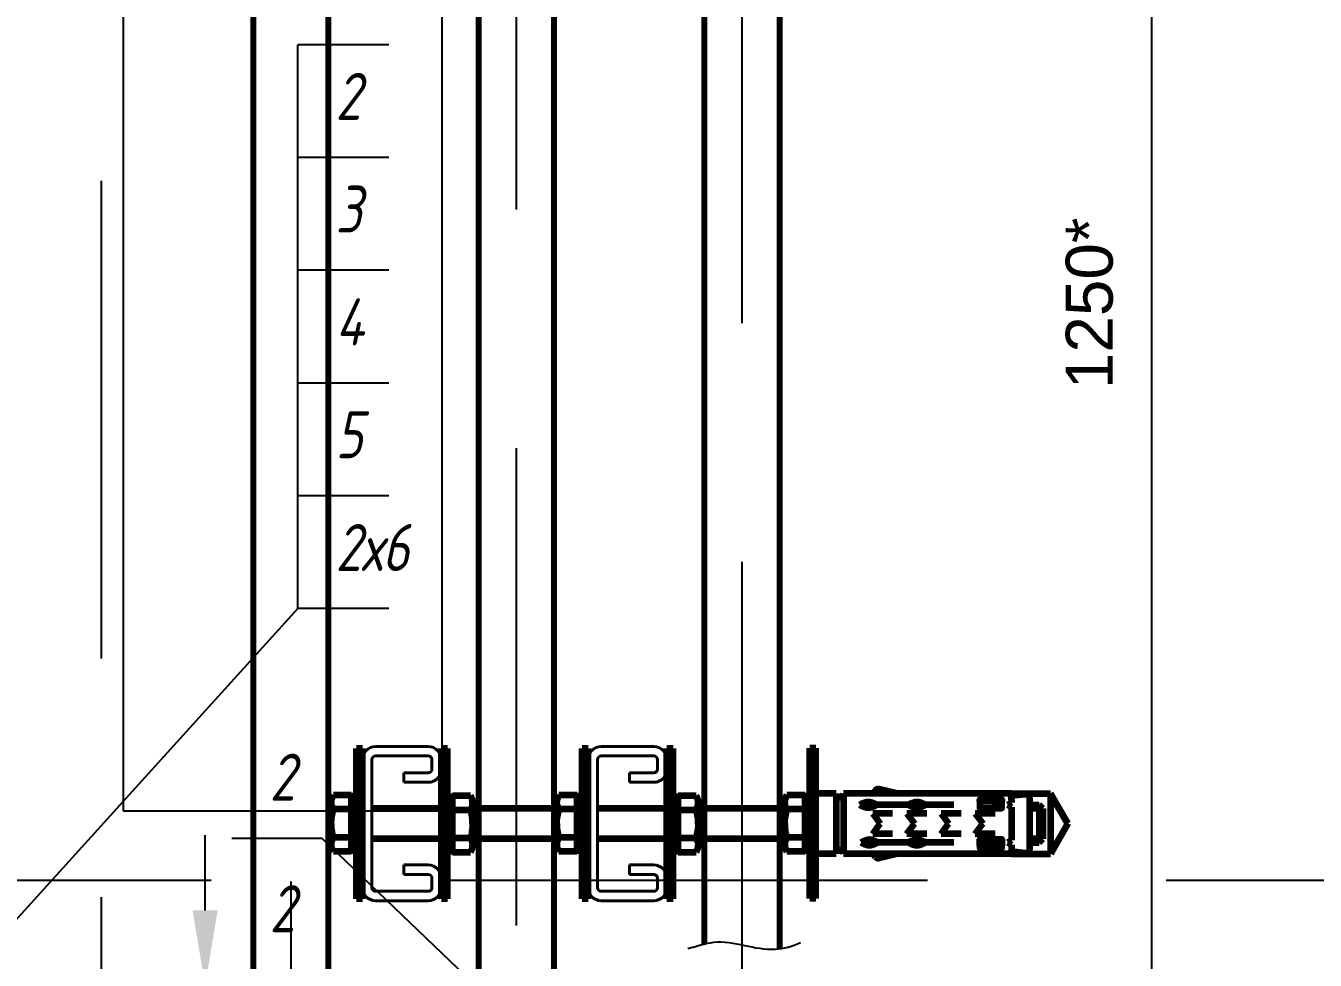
# Model space of a CAD drawing. Header units: millimetres. Extents: x -92220 to 11040, y -5929 to 27498.
# Drawn here: x 8868.7 to 9211.6, y 450.3 to 698.8 of the extents above; entities that cross this region are included whole.
import ezdxf

# ---------------------------------------------------------------- set-up
doc = ezdxf.new("R2010")
doc.units = ezdxf.units.MM
doc.linetypes.add('DASHED', pattern=[19.05, 12.7, -6.35])
doc.layers.add('100 noprint', color=1, linetype='Continuous', plot=False)
for name, color, linetype in [('11 Водоразборный узел', 7, 'Continuous'), ('15 Конструкции 1', 7, 'Continuous'), ('16 Конструкции 1 монтаж', 7, 'Continuous'), ('17 Конструкции 2', 7, 'Continuous'), ('21 Вода ветка 1', 7, 'Continuous'), ('22 Вода ветка 2', 7, 'Continuous'), ('23 Вода ветка 3', 7, 'Continuous'), ('24 Вода ветка 4', 7, 'Continuous'), ('33 Вода ветка 13', 7, 'Continuous'), ('40 Оборудование', 7, 'Continuous')]:
    doc.layers.add(name, color=color, linetype=linetype)
doc.styles.get("Standard").update_dxf_attribs({"font": 'arial.ttf'})
doc.styles.add('ГОСТ-ISOCPEUR', font='isocpeui.ttf', dxfattribs={"width": 0.8})
doc.dimstyles.new('ISO-25', dxfattribs={"dimtxt": 2.5, "dimasz": 2.5, "dimexe": 1.25, "dimexo": 0.625, "dimtad": 1, "dimtxsty": 'Standard', "dimcen": 2.5, "dimadec": 0, "dimazin": 0, "dimtfac": 1, "dimtmove": 0, "dimatfit": 3, "dimfxl": 1, "dimarcsym": 0})

# ---------------------------------------------------------------- blocks, each defined once
blk = doc.blocks.new('*D351')
at = {"layer": '17 Конструкции 2', "color": 0, "lineweight": -2}
for p, q in [((8916.38, 463.51), (8916.38, 483.51)), ((8853.83, 443.51), (8926.38, 443.51)), ((8916.38, 443.51), (8916.38, 433.51)), ((8853.83, 433.51), (8926.38, 433.51)), ((8916.38, 413.51), (8916.38, 356.83))]:
    blk.add_line(p, q, dxfattribs=at)
at = {"layer": '17 Конструкции 2', "color": 0}
for points in [[(8913.05, 463.51), (8919.71, 463.51), (8916.38, 443.51)], [(8919.71, 413.51), (8913.05, 413.51), (8916.38, 433.51)]]:
    blk.add_solid(points, dxfattribs=at)
at = {"layer": 'Defpoints', "color": 0}
for p in [(8853.83, 443.51), (8853.83, 433.51), (8916.38, 433.51)]:
    blk.add_point(p, dxfattribs=at)
at = {"layer": '17 Конструкции 2', "color": 0, "insert": (8900, 375.17), "char_height": 12.5, "attachment_point": 5, "rotation": 90}
blk.add_mtext('10', dxfattribs=at)
blk = doc.blocks.new('*D396')
at = {"layer": '40 Оборудование', "color": 0, "lineweight": -2}
for p, q in [((8958.83, 1250), (9173.06, 1250)), ((9168.06, 1240), (9168.06, 10)), ((8958.83, 0), (9173.06, 0))]:
    blk.add_line(p, q, dxfattribs=at)
at = {"layer": '40 Оборудование', "color": 0}
for points in [[(9169.72, 1240), (9166.39, 1240), (9168.06, 1250)], [(9166.39, 10), (9169.72, 10), (9168.06, 0)]]:
    blk.add_solid(points, dxfattribs=at)
at = {"layer": 'Defpoints', "color": 0}
for p in [(8958.83, 1250), (8958.83, 0), (9168.06, 0)]:
    blk.add_point(p, dxfattribs=at)
at = {"layer": '40 Оборудование', "color": 0, "insert": (9151.59, 625), "char_height": 12.5, "attachment_point": 5, "rotation": 90}
blk.add_mtext('1250*', dxfattribs=at)

msp = doc.modelspace()

# ---------------------------------------------------------------- linework, layer by layer
at = {"layer": '100 noprint', "color": 2, "linetype": 'DASHED', "ltscale": 10}
msp.add_line((11013.49, 471.51), (-12184.07, 471.51), dxfattribs=at)
msp.add_lwpolyline([(409, -3088.95), (8888.83, -3088.95), (8888.83, 1787.9)], dxfattribs=at)
at = {"layer": '100 noprint', "color": 2, "linetype": 'DASHED', "ltscale": 10, "flags": 128}
for points in [[(215, -2918.57), (9059.21, -2918.57), (9059.21, 1147.54)], [(245.26, -2978.57), (8999.21, -2978.57), (8999.21, 930.63)], [(8939.21, 471.25), (8939.21, -3038.57), (220.45, -3038.57)]]:
    msp.add_lwpolyline(points, dxfattribs=at)
at = {"layer": '11 Водоразборный узел'}
for p, q in [((8894.6, 714.93), (8894.6, 490)), ((8979.29, 714.93), (8979.29, 490)), ((8894.6, 490), (8979.29, 490))]:
    msp.add_line(p, q, dxfattribs=at)
at = {"layer": '15 Конструкции 1', "lineweight": 40}
for p, q in [((8961.71, 507.11), (8975.71, 507.11)), ((8961.71, 504.61), (8975.71, 504.61)), ((9021.71, 507.11), (9035.71, 507.11)), ((9021.71, 504.61), (9035.71, 504.61)), ((8958.21, 469.61), (8958.21, 503.61)), ((8960.71, 469.61), (8960.71, 503.61)), ((8976.71, 503.61), (8976.71, 501.11)), ((8979.21, 503.61), (8979.21, 501.11)), ((9018.21, 469.61), (9018.21, 503.61)), ((9020.71, 469.61), (9020.71, 503.61)), ((9036.71, 503.61), (9036.71, 501.11)), ((9039.21, 503.61), (9039.21, 501.11)), ((8969.21, 500.11), (8969.21, 497.61)), ((8975.71, 500.11), (8969.21, 500.11)), ((8975.71, 497.61), (8969.21, 497.61)), ((9029.21, 500.11), (9029.21, 497.61)), ((9035.71, 500.11), (9029.21, 500.11)), ((9035.71, 497.61), (9029.21, 497.61)), ((8969.21, 473.11), (8969.21, 475.61)), ((8975.71, 475.61), (8969.21, 475.61)), ((9029.21, 473.11), (9029.21, 475.61)), ((9035.71, 475.61), (9029.21, 475.61)), ((8975.71, 473.11), (8969.21, 473.11)), ((8976.71, 469.61), (8976.71, 472.11)), ((8979.21, 469.61), (8979.21, 472.11)), ((9035.71, 473.11), (9029.21, 473.11)), ((9036.71, 469.61), (9036.71, 472.11)), ((9039.21, 469.61), (9039.21, 472.11)), ((8961.71, 468.61), (8975.71, 468.61)), ((9021.71, 468.61), (9035.71, 468.61)), ((8961.71, 466.11), (8975.71, 466.11)), ((9021.71, 466.11), (9035.71, 466.11))]:
    msp.add_line(p, q, dxfattribs=at)
for centre, radius, start, end in [((8961.71, 503.61), 3.5, 90, 180), ((8961.71, 503.61), 1, 90, 180), ((8975.71, 503.61), 3.5, 0, 90), ((8975.71, 503.61), 1, 0, 90), ((9021.71, 503.61), 3.5, 90, 180), ((9021.71, 503.61), 1, 90, 180), ((9035.71, 503.61), 3.5, 0, 90), ((9035.71, 503.61), 1, 0, 90), ((8975.71, 501.11), 3.5, 270, 0), ((8975.71, 501.11), 1, 270, 0), ((9035.71, 501.11), 3.5, 270, 0), ((9035.71, 501.11), 1, 270, 0), ((8975.71, 472.11), 3.5, 0, 90), ((9035.71, 472.11), 3.5, 0, 90), ((8975.71, 472.11), 1, 0, 90), ((9035.71, 472.11), 1, 0, 90), ((8961.71, 469.61), 3.5, 180, 270), ((8961.71, 469.61), 1, 180, 270), ((8975.71, 469.61), 3.5, 270, 0), ((8975.71, 469.61), 1, 270, 0), ((9021.71, 469.61), 3.5, 180, 270), ((9021.71, 469.61), 1, 180, 270), ((9035.71, 469.61), 3.5, 270, 0), ((9035.71, 469.61), 1, 270, 0)]:
    msp.add_arc(centre, radius, start, end, dxfattribs=at)
at = {"layer": '16 Конструкции 1 монтаж', "lineweight": 100}
for p, q in [((8958.21, 506.61), (8956.61, 506.61)), ((8956.61, 466.61), (8956.61, 506.61)), ((8958.21, 466.61), (8958.21, 506.61)), ((8980.81, 506.61), (8979.21, 506.61)), ((8979.21, 466.61), (8979.21, 506.61)), ((8980.81, 466.61), (8980.81, 506.61)), ((9018.21, 506.61), (9016.61, 506.61)), ((9016.61, 466.61), (9016.61, 506.61)), ((9018.21, 466.61), (9018.21, 506.61)), ((9040.81, 506.61), (9039.21, 506.61)), ((9039.21, 466.61), (9039.21, 506.61)), ((9040.81, 466.61), (9040.81, 506.61)), ((9078.83, 506.67), (9077.23, 506.67)), ((9077.23, 466.67), (9077.23, 506.67)), ((9078.83, 466.67), (9078.83, 506.67)), ((8950.49, 494.18), (8949.91, 493.17)), ((8955.21, 494.18), (8950.49, 494.18)), ((8955.21, 494.18), (8955.21, 479.16)), ((8956.46, 493.96), (8955.21, 493.94)), ((8956.46, 493.96), (8956.61, 493.82)), ((8956.61, 493.82), (8956.61, 479.4)), ((8980.81, 493.82), (8982.21, 493.84)), ((8980.81, 479.4), (8980.81, 493.82)), ((8982.21, 494.05), (8986.93, 494.05)), ((8982.21, 479.04), (8982.21, 494.05)), ((8987.51, 493.05), (8986.93, 494.05)), ((9010.49, 494.18), (9009.91, 493.17)), ((9015.21, 494.18), (9010.49, 494.18)), ((9015.21, 494.18), (9015.21, 479.16)), ((9016.46, 493.96), (9015.21, 493.94)), ((9016.46, 493.96), (9016.61, 493.82)), ((9016.61, 493.82), (9016.61, 479.4)), ((9040.81, 493.82), (9042.21, 493.84)), ((9040.81, 479.4), (9040.81, 493.82)), ((9042.21, 494.05), (9046.93, 494.05)), ((9042.21, 479.04), (9042.21, 494.05)), ((9047.51, 493.05), (9046.93, 494.05)), ((9071.11, 494.18), (9070.53, 493.17)), ((9075.83, 494.18), (9071.11, 494.18)), ((9075.83, 494.18), (9075.83, 479.16)), ((9077.08, 493.96), (9075.83, 493.94)), ((9077.08, 494.02), (9077.23, 493.88)), ((9077.08, 493.96), (9077.23, 493.82)), ((9077.23, 493.88), (9077.23, 479.46)), ((9077.23, 493.82), (9077.23, 479.4)), ((9084.16, 494.61), (9078.83, 494.61)), ((9084.16, 494.61), (9084.16, 478.61)), ((9130.83, 494.61), (9086.16, 494.61)), ((9086.16, 494.61), (9086.16, 478.61)), ((9094.63, 495.45), (9094, 494.61)), ((9100.46, 494.61), (9095.68, 495.82)), ((9130.83, 492.93), (9130.83, 494.61)), ((9130.83, 494.61), (9141.21, 494.61)), ((9145.83, 486.61), (9141.21, 494.61)), ((9141.21, 494.61), (9141.21, 478.61)), ((8949.91, 493.17), (8949.91, 492.3)), ((8949.91, 486.67), (8949.91, 492.3)), ((8955.21, 490.42), (8950.49, 490.42)), ((8979.21, 490.61), (8960.71, 490.61)), ((8987.51, 492.18), (8987.51, 493.05)), ((8987.51, 486.55), (8987.51, 492.18)), ((9009.91, 490.61), (8987.51, 490.61)), ((9009.91, 493.17), (9009.91, 492.3)), ((9009.91, 486.67), (9009.91, 492.3)), ((9015.21, 490.42), (9010.49, 490.42)), ((9039.21, 490.61), (9020.71, 490.61)), ((9047.51, 492.18), (9047.51, 493.05)), ((9047.51, 486.55), (9047.51, 492.18)), ((9070.53, 490.61), (9047.51, 490.61)), ((9070.53, 493.17), (9070.53, 492.3)), ((9070.53, 486.67), (9070.53, 492.3)), ((9075.83, 490.42), (9071.11, 490.42)), ((9115.46, 491.61), (9090.51, 491.61)), ((9126.6, 492.5), (9126.6, 490.72)), ((9127.24, 492.5), (9127.24, 490.72)), ((9130.83, 492.24), (9129.88, 491.61)), ((9130.83, 490.97), (9129.88, 491.61)), ((9130.83, 492.93), (9130.83, 492.24)), ((9130.83, 490.97), (9130.83, 482.24)), ((9135.67, 491.61), (9138.19, 491.61)), ((9139.19, 490.61), (9135.67, 490.61)), ((9139.19, 490.61), (9138.19, 491.61)), ((9138.19, 491.61), (9138.19, 481.61)), ((9139.19, 490.61), (9139.19, 482.61)), ((8982.21, 490.3), (8986.93, 490.3)), ((9042.21, 490.3), (9046.93, 490.3)), ((9099.22, 489.33), (9093.92, 489.33)), ((9093.92, 489.33), (9095.9, 486.61)), ((9108.32, 489.33), (9103.02, 489.33)), ((9103.02, 489.33), (9104.99, 486.61)), ((9117.41, 489.33), (9112.11, 489.33)), ((9112.11, 489.33), (9114.09, 486.61)), ((9126.51, 489.33), (9121.21, 489.33)), ((9121.21, 489.33), (9123.18, 486.61)), ((8949.91, 486.67), (8949.91, 481.04)), ((8987.51, 486.55), (8987.51, 480.92)), ((9009.91, 486.67), (9009.91, 481.04)), ((9047.51, 486.55), (9047.51, 480.92)), ((9070.53, 486.67), (9070.53, 481.04)), ((9093.92, 483.89), (9095.9, 486.61)), ((9099.22, 483.89), (9093.92, 483.89)), ((9103.02, 483.89), (9104.99, 486.61)), ((9108.32, 483.89), (9103.02, 483.89)), ((9112.11, 483.89), (9114.09, 486.61)), ((9117.41, 483.89), (9112.11, 483.89)), ((9121.21, 483.89), (9123.18, 486.61)), ((9126.51, 483.89), (9121.21, 483.89)), ((9145.83, 486.61), (9141.21, 478.61)), ((8949.91, 481.04), (8949.91, 480.17)), ((8949.91, 480.17), (8950.49, 479.16)), ((8955.21, 482.92), (8950.49, 482.92)), ((8979.21, 482.61), (8960.71, 482.61)), ((8982.21, 482.79), (8986.93, 482.79)), ((9009.91, 482.61), (8987.51, 482.61)), ((8987.51, 480.05), (8987.51, 480.92)), ((9009.91, 481.04), (9009.91, 480.17)), ((9009.91, 480.17), (9010.49, 479.16)), ((9015.21, 482.92), (9010.49, 482.92)), ((9039.21, 482.61), (9020.71, 482.61)), ((9042.21, 482.79), (9046.93, 482.79)), ((9070.53, 482.61), (9047.51, 482.61)), ((9047.51, 480.05), (9047.51, 480.92)), ((9070.53, 481.04), (9070.53, 480.17)), ((9070.53, 480.17), (9071.11, 479.16)), ((9075.83, 482.92), (9071.11, 482.92)), ((9115.46, 481.61), (9090.85, 481.61)), ((9126.6, 480.72), (9126.6, 482.5)), ((9127.24, 480.72), (9127.24, 482.5)), ((9130.83, 482.24), (9129.88, 481.61)), ((9130.83, 480.97), (9129.88, 481.61)), ((9130.83, 480.97), (9130.83, 478.61)), ((9139.19, 482.61), (9135.67, 482.61)), ((9135.67, 481.61), (9138.19, 481.61)), ((9138.19, 481.61), (9139.19, 482.61)), ((8955.21, 479.16), (8950.49, 479.16)), ((8956.61, 479.4), (8955.21, 479.38)), ((8980.96, 479.26), (8980.81, 479.4)), ((8980.96, 479.26), (8982.21, 479.28)), ((8982.21, 479.04), (8986.93, 479.04)), ((8986.93, 479.04), (8987.51, 480.05)), ((9015.21, 479.16), (9010.49, 479.16)), ((9016.61, 479.4), (9015.21, 479.38)), ((9040.96, 479.26), (9040.81, 479.4)), ((9040.96, 479.26), (9042.21, 479.28)), ((9042.21, 479.04), (9046.93, 479.04)), ((9046.93, 479.04), (9047.51, 480.05)), ((9075.83, 479.16), (9071.11, 479.16)), ((9077.23, 479.4), (9075.83, 479.38)), ((9084.16, 478.61), (9078.83, 478.61)), ((9130.83, 478.61), (9086.16, 478.61)), ((9094.63, 477.77), (9094, 478.61)), ((9100.46, 478.61), (9095.68, 477.4)), ((9130.83, 478.61), (9141.21, 478.61)), ((8958.21, 466.61), (8956.61, 466.61)), ((8980.81, 466.61), (8979.21, 466.61)), ((9018.21, 466.61), (9016.61, 466.61)), ((9040.81, 466.61), (9039.21, 466.61)), ((9078.83, 466.67), (9077.23, 466.67))]:
    msp.add_line(p, q, dxfattribs=at)
at = {"layer": '16 Конструкции 1 монтаж'}
for p, q in [((8956.46, 487.53), (8955.21, 485.95)), ((8956.61, 487.39), (8955.36, 485.81)), ((8956.46, 487.53), (8956.61, 487.39)), ((8980.81, 485.83), (8982.06, 487.41)), ((8980.96, 485.69), (8982.21, 487.27)), ((8982.06, 487.41), (8982.21, 487.27)), ((9016.46, 487.53), (9015.21, 485.95)), ((9016.61, 487.39), (9015.36, 485.81)), ((9016.46, 487.53), (9016.61, 487.39)), ((9040.81, 485.83), (9042.06, 487.41)), ((9040.96, 485.69), (9042.21, 487.27)), ((9042.06, 487.41), (9042.21, 487.27)), ((9077.08, 487.53), (9075.83, 485.95)), ((9077.23, 487.39), (9075.98, 485.81)), ((9077.08, 487.53), (9077.23, 487.39)), ((8955.36, 485.81), (8955.21, 485.95)), ((8980.96, 485.69), (8980.81, 485.83)), ((9015.36, 485.81), (9015.21, 485.95)), ((9040.96, 485.69), (9040.81, 485.83)), ((9075.98, 485.81), (9075.83, 485.95))]:
    msp.add_line(p, q, dxfattribs=at)
at = {"layer": '16 Конструкции 1 монтаж', "lineweight": 100, "flags": 128}
msp.add_lwpolyline([(9130.83, 479.25), (9134.47, 478.86, 0.476153), (9135.67, 479.84), (9135.67, 493.38, 0.476153), (9134.47, 494.36), (9130.83, 493.96)], format="xyb", dxfattribs=at)
for points in [[(9128.22, 492.5), (9122.44, 492.5), (9122.44, 493.04), (9128.22, 493.04)], [(9128.22, 492.5), (9122.44, 492.5), (9122.44, 490.72), (9128.22, 490.72)], [(9128.22, 480.72), (9122.44, 480.72), (9122.44, 482.5), (9128.22, 482.5)], [(9128.22, 480.72), (9122.44, 480.72), (9122.44, 480.18), (9128.22, 480.18)]]:
    msp.add_lwpolyline(points, close=True, dxfattribs=at)
at = {"layer": '16 Конструкции 1 монтаж', "lineweight": 100}
for centre, radius, start, end in [((9085.16, 494.61), 1, 180, 0), ((9095.43, 494.85), 1, 75.7994, 142.9532), ((9092.69, 488.81), 3.54, 52.1768, 127.8232), ((9092.69, 494.41), 3.54, 232.1768, 307.8232), ((9105.63, 488.81), 3.54, 52.1768, 127.8232), ((9105.63, 494.41), 3.54, 232.1768, 307.8232), ((9093.03, 478.81), 3.54, 52.1768, 127.8232), ((9093.03, 484.41), 3.54, 232.1768, 307.8232), ((9105.63, 478.81), 3.54, 52.1768, 127.8232), ((9105.63, 484.41), 3.54, 232.1768, 307.8232), ((9085.16, 478.61), 1, 0, 180), ((9095.43, 478.37), 1, 217.0468, 284.2006)]:
    msp.add_arc(centre, radius, start, end, dxfattribs=at)
for points, knots in [([(8949.91, 492.3), (8949.91, 492.46), (8949.92, 492.62), (8949.97, 492.93), (8950.01, 493.09), (8950.16, 493.56), (8950.31, 493.87), (8950.49, 494.18)], [0, 0, 0, 0, 0.25, 0.25, 0.5, 0.5, 1, 1, 1, 1]), ([(8986.93, 494.05), (8987.1, 493.74), (8987.25, 493.44), (8987.45, 492.81), (8987.51, 492.5), (8987.51, 492.18)], [0, 0, 0, 0, 0.5, 0.5, 1, 1, 1, 1]), ([(9009.91, 492.3), (9009.91, 492.46), (9009.92, 492.62), (9009.97, 492.93), (9010.01, 493.09), (9010.16, 493.56), (9010.31, 493.87), (9010.49, 494.18)], [0, 0, 0, 0, 0.25, 0.25, 0.5, 0.5, 1, 1, 1, 1]), ([(9046.93, 494.05), (9047.1, 493.74), (9047.25, 493.44), (9047.45, 492.81), (9047.51, 492.5), (9047.51, 492.18)], [0, 0, 0, 0, 0.5, 0.5, 1, 1, 1, 1]), ([(9070.53, 492.3), (9070.53, 492.46), (9070.54, 492.62), (9070.6, 492.93), (9070.64, 493.09), (9070.79, 493.56), (9070.93, 493.87), (9071.11, 494.18)], [0, 0, 0, 0, 0.25, 0.25, 0.5, 0.5, 1, 1, 1, 1]), ([(8950.49, 490.42), (8950.31, 490.73), (8950.16, 491.04), (8949.96, 491.66), (8949.91, 491.98), (8949.91, 492.3)], [0, 0, 0, 0, 0.5, 0.5, 1, 1, 1, 1]), ([(8949.91, 486.67), (8949.91, 487.31), (8949.96, 487.95), (8950.17, 489.2), (8950.31, 489.82), (8950.49, 490.42)], [0, 0, 0, 0, 0.5, 0.5, 1, 1, 1, 1]), ([(8987.51, 492.18), (8987.51, 492.02), (8987.49, 491.86), (8987.44, 491.54), (8987.4, 491.38), (8987.25, 490.91), (8987.1, 490.61), (8986.93, 490.3)], [0, 0, 0, 0, 0.25, 0.25, 0.5, 0.5, 1, 1, 1, 1]), ([(9010.49, 490.42), (9010.31, 490.73), (9010.16, 491.04), (9009.96, 491.66), (9009.91, 491.98), (9009.91, 492.3)], [0, 0, 0, 0, 0.5, 0.5, 1, 1, 1, 1]), ([(9009.91, 486.67), (9009.91, 487.31), (9009.96, 487.95), (9010.17, 489.2), (9010.31, 489.82), (9010.49, 490.42)], [0, 0, 0, 0, 0.5, 0.5, 1, 1, 1, 1]), ([(9047.51, 492.18), (9047.51, 492.02), (9047.49, 491.86), (9047.44, 491.54), (9047.4, 491.38), (9047.25, 490.91), (9047.1, 490.61), (9046.93, 490.3)], [0, 0, 0, 0, 0.25, 0.25, 0.5, 0.5, 1, 1, 1, 1]), ([(9071.11, 490.42), (9070.93, 490.73), (9070.79, 491.04), (9070.58, 491.66), (9070.53, 491.98), (9070.53, 492.3)], [0, 0, 0, 0, 0.5, 0.5, 1, 1, 1, 1]), ([(9070.53, 486.67), (9070.53, 487.31), (9070.59, 487.95), (9070.79, 489.2), (9070.93, 489.82), (9071.11, 490.42)], [0, 0, 0, 0, 0.5, 0.5, 1, 1, 1, 1]), ([(8986.93, 490.3), (8987.1, 489.69), (8987.25, 489.06), (8987.45, 487.81), (8987.51, 487.18), (8987.51, 486.55)], [0, 0, 0, 0, 0.5, 0.5, 1, 1, 1, 1]), ([(9046.93, 490.3), (9047.1, 489.69), (9047.25, 489.06), (9047.45, 487.81), (9047.51, 487.18), (9047.51, 486.55)], [0, 0, 0, 0, 0.5, 0.5, 1, 1, 1, 1]), ([(8950.49, 482.92), (8950.31, 483.53), (8950.16, 484.15), (8949.96, 485.41), (8949.91, 486.04), (8949.91, 486.67)], [0, 0, 0, 0, 0.5, 0.5, 1, 1, 1, 1]), ([(8987.51, 486.55), (8987.51, 485.91), (8987.45, 485.27), (8987.25, 484.02), (8987.1, 483.4), (8986.93, 482.79)], [0, 0, 0, 0, 0.5, 0.5, 1, 1, 1, 1]), ([(9010.49, 482.92), (9010.31, 483.53), (9010.16, 484.15), (9009.96, 485.41), (9009.91, 486.04), (9009.91, 486.67)], [0, 0, 0, 0, 0.5, 0.5, 1, 1, 1, 1]), ([(9047.51, 486.55), (9047.51, 485.91), (9047.45, 485.27), (9047.25, 484.02), (9047.1, 483.4), (9046.93, 482.79)], [0, 0, 0, 0, 0.5, 0.5, 1, 1, 1, 1]), ([(9071.11, 482.92), (9070.93, 483.53), (9070.79, 484.15), (9070.58, 485.41), (9070.53, 486.04), (9070.53, 486.67)], [0, 0, 0, 0, 0.5, 0.5, 1, 1, 1, 1]), ([(8949.91, 481.04), (8949.91, 481.2), (8949.92, 481.36), (8949.97, 481.68), (8950.01, 481.83), (8950.16, 482.3), (8950.31, 482.61), (8950.49, 482.92)], [0, 0, 0, 0, 0.25, 0.25, 0.5, 0.5, 1, 1, 1, 1]), ([(8950.49, 479.16), (8950.31, 479.47), (8950.16, 479.78), (8949.96, 480.41), (8949.91, 480.72), (8949.91, 481.04)], [0, 0, 0, 0, 0.5, 0.5, 1, 1, 1, 1]), ([(8986.93, 482.79), (8987.1, 482.49), (8987.25, 482.18), (8987.45, 481.55), (8987.51, 481.24), (8987.51, 480.92)], [0, 0, 0, 0, 0.5, 0.5, 1, 1, 1, 1]), ([(8987.51, 480.92), (8987.51, 480.76), (8987.49, 480.6), (8987.44, 480.28), (8987.4, 480.12), (8987.25, 479.66), (8987.1, 479.35), (8986.93, 479.04)], [0, 0, 0, 0, 0.25, 0.25, 0.5, 0.5, 1, 1, 1, 1]), ([(9009.91, 481.04), (9009.91, 481.2), (9009.92, 481.36), (9009.97, 481.68), (9010.01, 481.83), (9010.16, 482.3), (9010.31, 482.61), (9010.49, 482.92)], [0, 0, 0, 0, 0.25, 0.25, 0.5, 0.5, 1, 1, 1, 1]), ([(9010.49, 479.16), (9010.31, 479.47), (9010.16, 479.78), (9009.96, 480.41), (9009.91, 480.72), (9009.91, 481.04)], [0, 0, 0, 0, 0.5, 0.5, 1, 1, 1, 1]), ([(9046.93, 482.79), (9047.1, 482.49), (9047.25, 482.18), (9047.45, 481.55), (9047.51, 481.24), (9047.51, 480.92)], [0, 0, 0, 0, 0.5, 0.5, 1, 1, 1, 1]), ([(9047.51, 480.92), (9047.51, 480.76), (9047.49, 480.6), (9047.44, 480.28), (9047.4, 480.12), (9047.25, 479.66), (9047.1, 479.35), (9046.93, 479.04)], [0, 0, 0, 0, 0.25, 0.25, 0.5, 0.5, 1, 1, 1, 1]), ([(9070.53, 481.04), (9070.53, 481.2), (9070.54, 481.36), (9070.6, 481.68), (9070.64, 481.83), (9070.79, 482.3), (9070.93, 482.61), (9071.11, 482.92)], [0, 0, 0, 0, 0.25, 0.25, 0.5, 0.5, 1, 1, 1, 1]), ([(9071.11, 479.16), (9070.93, 479.47), (9070.79, 479.78), (9070.58, 480.41), (9070.53, 480.72), (9070.53, 481.04)], [0, 0, 0, 0, 0.5, 0.5, 1, 1, 1, 1])]:
    msp.add_open_spline(points, degree=3, knots=knots, dxfattribs=at)
at = {"layer": '17 Конструкции 2'}
for p, q in [((8941.04, 543.81), (8941.04, 693.81)), ((8965.26, 693.81), (8941.04, 693.81)), ((8965.26, 663.81), (8941.04, 663.81)), ((8965.26, 633.81), (8941.04, 633.81)), ((8965.26, 603.81), (8941.04, 603.81)), ((8965.26, 573.81), (8941.04, 573.81)), ((8837.86, 429.92), (8941.04, 543.81)), ((8965.26, 543.81), (8941.04, 543.81))]:
    msp.add_line(p, q, dxfattribs=at)
at = {"layer": '21 Вода ветка 1', "color": 1, "lineweight": 80}
for p, q in [((9049.21, 454.62), (9049.21, 1002.79)), ((9069.21, 453.33), (9069.21, 1002.79))]:
    msp.add_line(p, q, dxfattribs=at)
at = {"layer": '21 Вода ветка 1', "flags": 128}
msp.add_lwpolyline([(9009.21, 423.51), (8947.52, 482.66), (8923.45, 482.66)], dxfattribs=at)
at = {"layer": '21 Вода ветка 1', "start_tangent": (0.968664, 0.248375), "end_tangent": (0.910366, 0.413803)}
msp.add_spline([(9044.78, 453.39), (9051.64, 455.06), (9068, 453.21), (9074.68, 454.97)], degree=3, dxfattribs=at)
at = {"layer": '22 Вода ветка 2', "color": 5, "lineweight": 80}
for p, q in [((8989.21, 379.01), (8989.21, 903.23)), ((9009.21, 379.01), (9009.21, 903.23))]:
    msp.add_line(p, q, dxfattribs=at)
at = {"layer": '23 Вода ветка 3', "color": 1, "lineweight": 80}
for p, q in [((9049.21, 454.62), (9049.21, 1002.79)), ((9069.21, 453.33), (9069.21, 1002.79))]:
    msp.add_line(p, q, dxfattribs=at)
at = {"layer": '23 Вода ветка 3', "start_tangent": (0.968664, 0.248375), "end_tangent": (0.910366, 0.413803)}
msp.add_spline([(9044.78, 453.39), (9051.64, 455.06), (9068, 453.21), (9074.68, 454.97)], degree=3, dxfattribs=at)
at = {"layer": '24 Вода ветка 4', "color": 5, "lineweight": 80}
for p, q in [((8989.21, 309.01), (8989.21, 903.23)), ((9009.21, 309.01), (9009.21, 903.23))]:
    msp.add_line(p, q, dxfattribs=at)
at = {"layer": '33 Вода ветка 13', "color": 4, "lineweight": 80}
for p, q in [((8929.21, 344.01), (8929.21, 713.61)), ((8949.21, 344.01), (8949.21, 713.61))]:
    msp.add_line(p, q, dxfattribs=at)

# ---------------------------------------------------------------- texts
at = {"layer": '17 Конструкции 2', "linetype": 'Continuous', "lineweight": 35, "style": 'ГОСТ-ISOCPEUR', "width": 0.8}
for s, p in [('2', (8951.04, 673.81)), ('3', (8951.04, 643.81)), ('4', (8951.04, 613.81)), ('5', (8951.04, 583.81)), ('2х6', (8951.04, 553.81))]:
    msp.add_text(s, height=12.5, dxfattribs=at).set_placement(p)
at = {"layer": '21 Вода ветка 1', "linetype": 'Continuous', "style": 'ГОСТ-ISOCPEUR', "width": 0.8}
msp.add_text('2', height=12.5, dxfattribs=at).set_placement((8933.52, 492.73))
at = {"layer": '23 Вода ветка 3', "linetype": 'Continuous', "style": 'ГОСТ-ISOCPEUR', "width": 0.8}
msp.add_text('2', height=12.5, dxfattribs=at).set_placement((8933.52, 457.73))

# ---------------------------------------------------------------- dimensions: what is measured, and where the dimension line sits
at = {"layer": '17 Конструкции 2'}
dim = msp.add_linear_dim(base=(8916.38, 433.51), p1=(8853.83, 443.51), p2=(8853.83, 433.51), angle=90, dimstyle='ISO-25', override={"dimtxt": 12.5, "dimasz": 20, "dimexe": 10, "dimexo": 0, "dimgap": 10, "dimdec": 0}, dxfattribs=at)
dim.commit()
dim.dimension.update_dxf_attribs({"geometry": '*D351', "text_midpoint": (8900, 375.17)})
at = {"layer": '40 Оборудование'}
dim = msp.add_linear_dim(base=(9168.06, 0), p1=(8958.83, 1250), p2=(8958.83, 0), angle=90, dimstyle='ISO-25', override={"dimtxt": 12.5, "dimasz": 10, "dimexe": 5, "dimexo": 0, "dimgap": 10, "dimdec": 0, "dimpost": '*'}, dxfattribs=at)
dim.commit()
dim.dimension.update_dxf_attribs({"geometry": '*D396', "text_midpoint": (9151.59, 625)})

doc.saveas('drawing.dxf')
